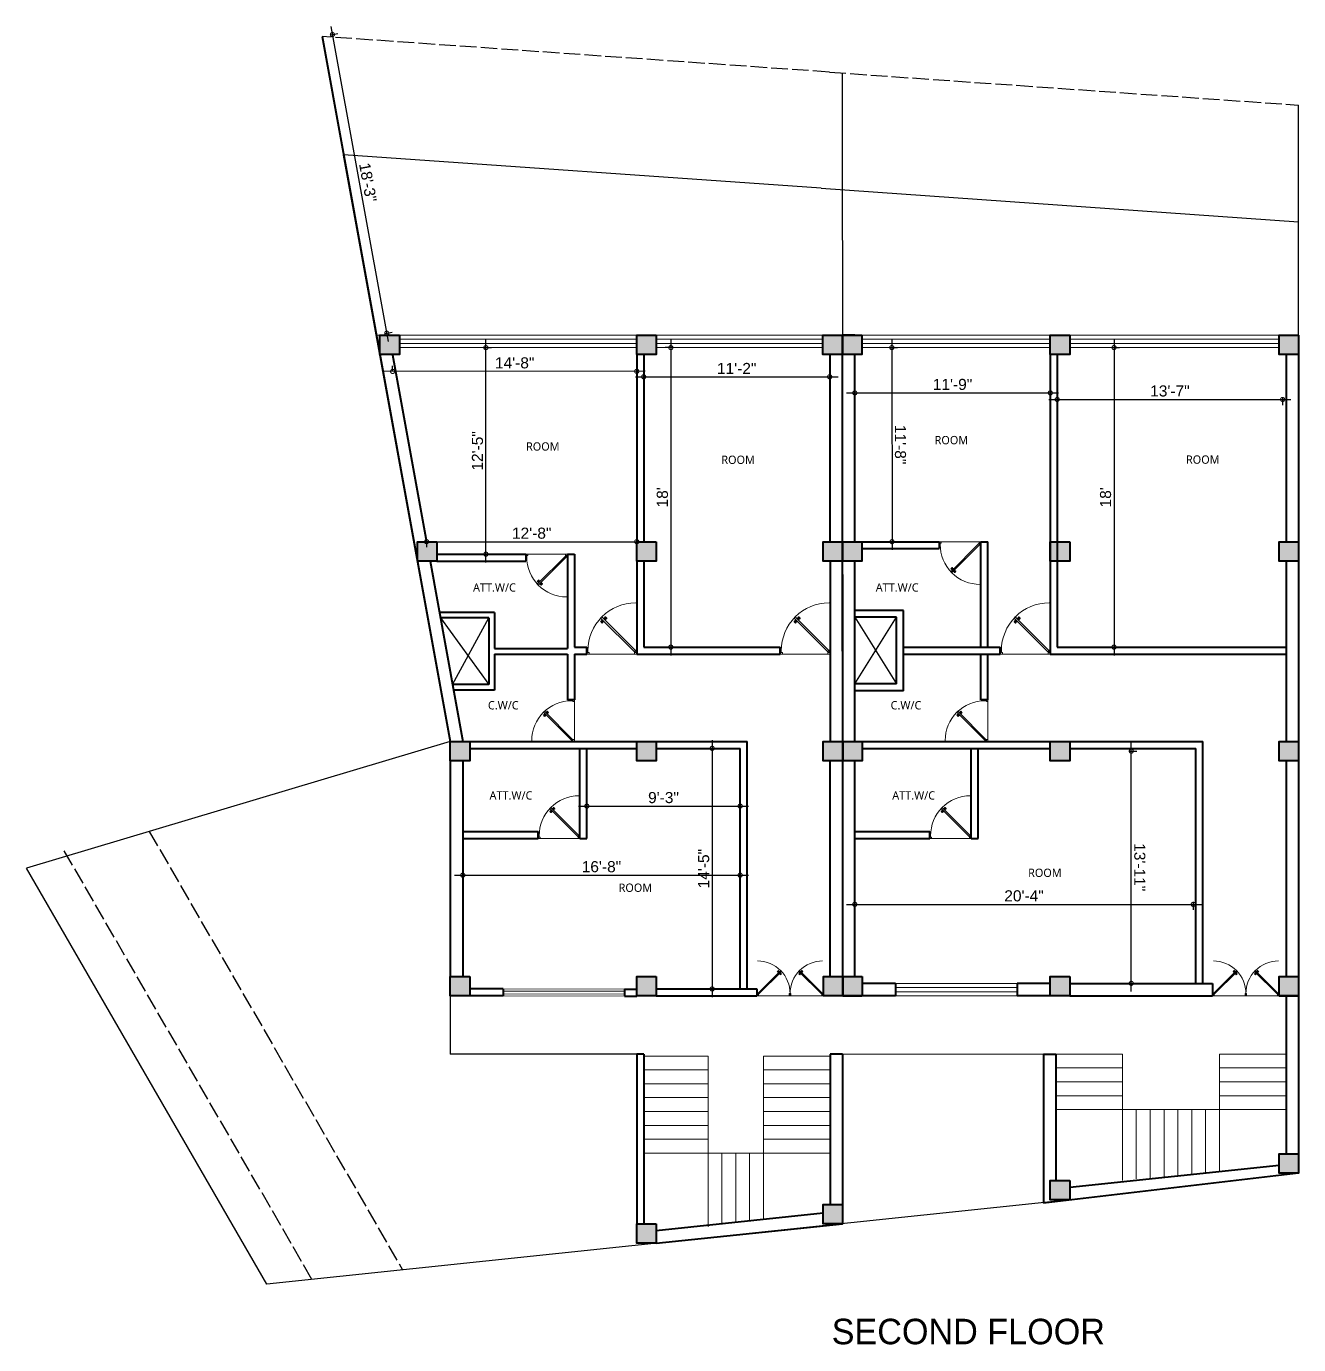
# Model space of a CAD drawing. Header units: inches. Extents: x -71 to 2682309, y -3332 to 801571.
# Drawn here: x 2649921 to 2650838, y 795654 to 796604 of the extents above; entities that cross this region are included whole.
import ezdxf

# ---------------------------------------------------------------- set-up
doc = ezdxf.new("R2010")
doc.units = ezdxf.units.IN
doc.header["$MEASUREMENT"] = 0
doc.header["$PDMODE"] = 99
doc.linetypes.add('ACAD_ISO02W100', pattern=[15, 12, -3])
doc.linetypes.add('SOLID', pattern=[0])
for name, color, linetype, lineweight in [('CONC. OUTLINE RA', 150, 'Continuous', 40), ('ele 4', 114, 'Continuous', 9), ('elev 2', 20, 'Continuous', 25), ('HATCH RA', 8, 'Continuous', 9), ('PUERTAS', 7, 'Continuous', 13), ('stair EA', 132, 'Continuous', 5), ('STAIR PLAN AND ELEV RA', 124, 'Continuous', 20), ('TEXT RA', 254, 'Continuous', 20), ('wall EA', 24, 'Continuous', 40), ('WALL RA', 42, 'Continuous', 50), ('Win EA', 114, 'Continuous', 5)]:
    doc.layers.add(name, color=color, linetype=linetype, lineweight=lineweight)
for name, color, linetype in [('HACTH', 7, 'Continuous'), ('lettring', 7, 'Continuous'), ('S-DIM', 7, 'Continuous'), ('text EA', 7, 'Continuous')]:
    doc.layers.add(name, color=color, linetype=linetype)
doc.styles.add('EAPL', font='arial.ttf', dxfattribs={"height": 8})
doc.styles.add('RA 50 new', font='GOTHIC.TTF', dxfattribs={"height": 100})
doc.styles.get("Standard").update_dxf_attribs({"font": 'arial.ttf'})
doc.dimstyles.new('EA Copy of 1-8', dxfattribs={"dimtxt": 8, "dimasz": 6, "dimexe": 4, "dimexo": 6, "dimgap": 2, "dimtad": 1, "dimdec": 0, "dimzin": 0, "dimdsep": 46, "dimlunit": 3, "dimtxsty": 'EAPL', "dimblk": 'DOTSMALL', "dimcen": -0.09, "dimdle": 6, "dimclrd": 256, "dimclre": 256, "dimclrt": 256, "dimadec": 0, "dimazin": 0, "dimtfac": 8, "dimtdec": 0, "dimtix": 1, "dimtmove": 0, "dimatfit": 3, "dimldrblk": 'OPEN30', "dimfxl": 1, "dimfxlon": 1, "dimtolj": 1, "dimtzin": 0, "dimlwd": -1, "dimlwe": -1, "dimarcsym": 0})

# ---------------------------------------------------------------- blocks, each defined once
blk = doc.blocks.new('COLUMN')
at = {"layer": 'HACTH', "lineweight": 30, "transparency": 33554541}
h = blk.add_hatch(color=256, dxfattribs=at)
h.dxf.hatch_style = 1
h.paths.add_polyline_path([(2659104.19, 784576.38), (2659090.19, 784576.38), (2659090.19, 784562.38), (2659104.19, 784562.38)])
at = {"layer": 'CONC. OUTLINE RA'}
blk.add_lwpolyline([(2659090.19, 784576.38), (2659104.19, 784576.38), (2659104.19, 784562.38), (2659090.19, 784562.38)], close=True, dxfattribs=at)
blk = doc.blocks.new('_DotSmall')
at = {"color": 0, "linetype": 'ByBlock', "const_width": 0.5}
blk.add_lwpolyline([(-0.0625, 0, 1), (0.0625, 0, 1)], format="xyb", close=True, dxfattribs=at)
blk = doc.blocks.new('*D704')
at = {"layer": 'Defpoints', "color": 0, "transparency": 16777216}
for p in [(2650133.81, 796596.88), (2650172.98, 796381.52), (2650180.5, 796382.89)]:
    blk.add_point(p, dxfattribs=at)
at = {"layer": 'S-DIM', "transparency": 16777216}
for p, q in [((2650140.25, 796604.15), (2650181.58, 796376.99)), ((2650140.34, 796598.06), (2650145.26, 796598.96)), ((2650179.52, 796382.71), (2650184.44, 796383.61))]:
    blk.add_line(p, q, dxfattribs=at)
at = {"layer": 'S-DIM', "transparency": 16777216, "xscale": 6, "yscale": 6, "zscale": 6}
for p, rotation in [((2650141.32, 796598.24), 100.3105406463716), ((2650180.5, 796382.89), 280.3105406463716)]:
    blk.add_blockref('_DotSmall', p, dxfattribs=dict(at, rotation=rotation))
at = {"layer": 'S-DIM', "transparency": 16777216, "insert": (2650166.9, 796491.66), "char_height": 8, "attachment_point": 5, "rotation": 280.31054, "style": 'EAPL'}
blk.add_mtext('\\A1;18\'-3"', dxfattribs=at)
blk = doc.blocks.new('_Open30')
at = {"color": 0, "linetype": 'ByBlock', "lineweight": -2}
for p, q in [((-1, 0.27), (0, 0)), ((0, 0), (-1, -0.27)), ((0, 0), (-1, 0))]:
    blk.add_line(p, q, dxfattribs=at)
blk = doc.blocks.new('3ft')
at = {"layer": 'PUERTAS', "color": 6}
for p, q in [((1.01, 2.52), (25.23, 26.74)), ((26.05, 25.92), (1.77, 1.64)), ((26.05, 25.92), (25.23, 26.74)), ((0, 2.4), (0, 0)), ((0.72, 2.4), (0, 2.4)), ((1.6, 0), (0, 0)), ((0.72, 1.52), (0.72, 2.44)), ((0.8, 1.52), (0.72, 1.52)), ((0.8, 1.52), (0.8, 2.41)), ((0.8, 1.2), (0.8, 1.52)), ((1.6, 1.2), (0.8, 1.2)), ((1.57, 1.84), (0.94, 2.47)), ((1.63, 1.89), (0.97, 2.55)), ((1.63, 1.89), (1.57, 1.84)), ((1.77, 1.64), (1.57, 1.84)), ((1.6, 0), (1.6, 1.2)), ((34.4, 0), (34.4, 1.2)), ((34.4, 1.2), (35.2, 1.2)), ((34.4, 0), (36, 0)), ((35.2, 1.2), (35.2, 2.4)), ((35.2, 2.4), (36, 2.4)), ((36, 0), (36, 2.4))]:
    blk.add_line(p, q, dxfattribs=at)
at = {"layer": 'PUERTAS', "color": 8}
for p, q in [((22.57, 24.94), (21.65, 25.68)), ((22.63, 24.99), (21.69, 25.75)), ((22.74, 25.1), (21.84, 25.9)), ((22.13, 26.28), (21.98, 26.13)), ((22.88, 25.24), (22.01, 26.06)), ((22.13, 26.28), (22.27, 26.42)), ((22.29, 26.41), (22.27, 26.42)), ((23.16, 25.52), (22.34, 26.39)), ((23.3, 25.66), (22.5, 26.56)), ((23.41, 25.77), (22.65, 26.71)), ((22.69, 24.32), (23.02, 24.83)), ((23.46, 25.83), (22.72, 26.75)), ((22.95, 24.96), (22.84, 25.07)), ((22.98, 24.99), (22.86, 25.1)), ((23.03, 25.04), (22.91, 25.15)), ((22.91, 24.53), (23.1, 24.91)), ((23.11, 25.12), (22.99, 25.23)), ((23.13, 24.76), (23.18, 24.99)), ((23.28, 25.3), (23.17, 25.41)), ((23.36, 25.37), (23.25, 25.49)), ((23.31, 24.94), (23.28, 25.08)), ((23.41, 25.43), (23.3, 25.54)), ((23.46, 25.09), (23.32, 25.13)), ((23.44, 25.45), (23.33, 25.56)), ((23.64, 25.27), (23.41, 25.22)), ((23.87, 25.49), (23.49, 25.3)), ((24.08, 25.71), (23.57, 25.38)), ((23.63, 23.38), (24.14, 23.72)), ((23.84, 23.6), (24.22, 23.79)), ((24.07, 23.82), (24.3, 23.88)), ((24.25, 24), (24.39, 23.97)), ((24.25, 23.26), (24.99, 22.34)), ((24.27, 23.64), (24.38, 23.53)), ((24.3, 23.67), (24.41, 23.56)), ((24.3, 23.32), (25.06, 22.38)), ((24.35, 23.72), (24.46, 23.61)), ((24.4, 24.15), (24.43, 24.01)), ((24.41, 23.43), (25.2, 22.53)), ((24.43, 23.8), (24.54, 23.69)), ((24.58, 24.33), (24.52, 24.1)), ((24.55, 23.57), (25.37, 22.7)), ((24.6, 23.97), (24.72, 23.86)), ((24.8, 24.56), (24.61, 24.18)), ((25.02, 24.77), (24.68, 24.26)), ((24.68, 24.05), (24.79, 23.94)), ((24.73, 24.1), (24.85, 23.99)), ((24.76, 24.13), (24.87, 24.02)), ((24.83, 23.85), (25.7, 23.03)), ((24.97, 23.99), (25.87, 23.2)), ((25.08, 24.1), (26.02, 23.34)), ((25.14, 24.15), (26.06, 23.41)), ((25.58, 22.82), (25.43, 22.67)), ((25.58, 22.82), (25.73, 22.97)), ((25.72, 22.98), (25.73, 22.97)), ((0, 0), (36, 0))]:
    blk.add_line(p, q, dxfattribs=at)
at = {"layer": 'PUERTAS', "color": 1}
for p, q in [((21.67, 25.73), (22.17, 26.23)), ((22.49, 24.95), (21.67, 25.61)), ((21.7, 25.82), (22.14, 26.26)), ((21.73, 25.79), (21.7, 25.82)), ((22.58, 26.7), (22.14, 26.26)), ((22.67, 26.73), (22.17, 26.23)), ((22.61, 26.67), (22.58, 26.7)), ((22.6, 24.96), (23.02, 25.38)), ((22.61, 24.25), (22.92, 24.72)), ((22.62, 24.13), (22.61, 24.14)), ((22.7, 25.07), (22.71, 25.06)), ((23.45, 25.91), (22.79, 26.73)), ((22.82, 25.06), (23.08, 25.32)), ((22.94, 24.95), (22.83, 25.07)), ((22.92, 24.72), (22.92, 24.72)), ((22.93, 24.94), (23.19, 25.21)), ((22.93, 24.84), (22.93, 24.83)), ((23.44, 25.81), (23.02, 25.38)), ((23.34, 25.58), (23.08, 25.32)), ((23.46, 25.47), (23.19, 25.21)), ((23.33, 25.7), (23.34, 25.69)), ((23.45, 25.46), (23.33, 25.57)), ((23.44, 23.31), (23.45, 23.3)), ((23.56, 23.3), (24.03, 23.61)), ((23.57, 25.47), (23.57, 25.47)), ((24.15, 25.79), (23.68, 25.48)), ((23.68, 25.48), (23.68, 25.48)), ((24.03, 23.61), (24.03, 23.62)), ((24.14, 23.62), (24.14, 23.62)), ((24.25, 23.62), (24.51, 23.89)), ((24.27, 25.78), (24.26, 25.79)), ((24.26, 23.29), (24.69, 23.71)), ((24.26, 23.63), (24.37, 23.52)), ((24.26, 23.18), (24.92, 22.37)), ((24.37, 23.52), (24.63, 23.77)), ((24.37, 23.4), (24.37, 23.4)), ((24.78, 24.15), (24.51, 23.89)), ((24.89, 24.03), (24.63, 23.77)), ((25.11, 24.14), (24.69, 23.71)), ((24.77, 24.14), (24.88, 24.03)), ((24.79, 24.38), (24.78, 24.37)), ((24.78, 24.26), (24.78, 24.26)), ((25.1, 24.84), (24.79, 24.38)), ((25, 24.03), (25, 24.03)), ((25.04, 22.36), (25.54, 22.86)), ((25.09, 24.96), (25.1, 24.95)), ((25.1, 22.42), (25.13, 22.39)), ((25.13, 22.39), (25.57, 22.83)), ((25.22, 24.14), (26.03, 23.48)), ((26.04, 23.37), (25.54, 22.86)), ((26.01, 23.27), (25.57, 22.83)), ((25.98, 23.3), (26.01, 23.27))]:
    blk.add_line(p, q, dxfattribs=at)
at = {"layer": 'PUERTAS', "color": 2}
for p, q in [((21.99, 26.11), (21.98, 26.13)), ((25.42, 22.68), (25.43, 22.67))]:
    blk.add_line(p, q, dxfattribs=at)
at = {"layer": 'PUERTAS', "color": 6}
for radius in [0.155, 0.0752]:
    blk.add_circle((0.82, 2.56), radius, dxfattribs=at)
blk.add_arc((0.82, 2.56), 34.38, 359.72845, 90.03333, dxfattribs=at)
at = {"layer": 'PUERTAS', "color": 1}
for centre, start, end in [((22.54, 25.01), 231.07637, 315), ((22.67, 24.2), 135, 225), ((22.73, 26.68), 38.92363, 135), ((22.77, 25.12), 225, 315), ((22.99, 24.89), 135, 219.74275), ((22.87, 24.78), 315, 39.74275), ((23.28, 25.63), 315, 45), ((23.39, 25.86), 315, 38.92363), ((23.51, 23.36), 225, 315), ((23.51, 25.41), 50.25725, 135), ((23.62, 25.53), 230.25725, 315), ((24.09, 23.56), 50.25725, 135), ((24.2, 23.68), 230.25725, 315), ((24.2, 25.73), 45, 135), ((24.32, 23.23), 135, 218.92363), ((24.42, 23.46), 135, 225), ((24.84, 24.31), 135, 219.74275), ((24.72, 24.21), 315, 39.74275), ((24.94, 23.98), 45, 135), ((24.98, 22.42), 218.92363, 315), ((25.04, 24.89), 315, 45), ((25.17, 24.08), 51.07637, 135), ((25.98, 23.42), 315, 51.07637)]:
    blk.add_arc(centre, 0.08, start, end, dxfattribs=at)
blk = doc.blocks.new('*U327')
at = {"color": 3, "xscale": -1}
blk.add_blockref('3ft', (42, 0), dxfattribs=at)
blk = doc.blocks.new('*D705')
at = {"layer": 'Defpoints', "color": 0, "transparency": 16777216}
for p in [(2650184.7, 796355.3), (2650184.7, 796355.3), (2650360.73, 796355.42)]:
    blk.add_point(p, dxfattribs=at)
at = {"layer": 'lettring', "transparency": 16777216}
for p, q in [((2650366.73, 796355.42), (2650178.7, 796355.29)), ((2650184.7, 796355.3), (2650184.7, 796359.3)), ((2650360.73, 796355.42), (2650360.73, 796359.42))]:
    blk.add_line(p, q, dxfattribs=at)
at = {"layer": 'lettring', "transparency": 16777216, "xscale": 6, "yscale": 6, "zscale": 6}
for p, rotation in [((2650184.7, 796355.3), 180.0385955392605), ((2650360.73, 796355.42), 0.03859553926055526)]:
    blk.add_blockref('_DotSmall', p, dxfattribs=dict(at, rotation=rotation))
at = {"layer": 'lettring', "transparency": 16777216, "insert": (2650272.71, 796361.44), "char_height": 8, "attachment_point": 5, "rotation": 0.0386, "style": 'EAPL'}
blk.add_mtext('\\A1;14\'-8"', dxfattribs=at)
blk = doc.blocks.new('*D706')
at = {"layer": 'Defpoints', "color": 0, "transparency": 16777216}
for p in [(2650209.23, 796232.54), (2650360.73, 796232.52), (2650360.73, 796232.52)]:
    blk.add_point(p, dxfattribs=at)
at = {"layer": 'lettring', "transparency": 16777216}
for p, q in [((2650203.23, 796232.55), (2650366.73, 796232.52)), ((2650209.23, 796232.54), (2650209.23, 796228.54)), ((2650360.73, 796232.52), (2650360.74, 796236.52))]:
    blk.add_line(p, q, dxfattribs=at)
at = {"layer": 'lettring', "transparency": 16777216, "xscale": 6, "yscale": 6, "zscale": 6}
for p, rotation in [((2650209.23, 796232.54), 179.9917993082012), ((2650360.73, 796232.52), 359.9917993082012)]:
    blk.add_blockref('_DotSmall', p, dxfattribs=dict(at, rotation=rotation))
at = {"layer": 'lettring', "transparency": 16777216, "insert": (2650284.99, 796238.62), "char_height": 8, "attachment_point": 5, "rotation": 359.9918, "style": 'EAPL'}
blk.add_mtext('\\A1;12\'-8"', dxfattribs=at)
blk = doc.blocks.new('*D707')
at = {"layer": 'Defpoints', "color": 0, "transparency": 16777216}
for p in [(2650216.63, 796372.49), (2650251.96, 796372.49), (2650216.63, 796223.54)]:
    blk.add_point(p, dxfattribs=at)
at = {"layer": 'lettring', "transparency": 16777216}
for p, q in [((2650250.96, 796372.49), (2650255.96, 796372.49)), ((2650251.96, 796217.54), (2650251.96, 796378.49)), ((2650250.96, 796223.54), (2650255.96, 796223.54))]:
    blk.add_line(p, q, dxfattribs=at)
at = {"layer": 'lettring', "transparency": 16777216, "xscale": 6, "yscale": 6, "zscale": 6}
for p, rotation in [((2650251.96, 796372.49), 90), ((2650251.96, 796223.54), 270)]:
    blk.add_blockref('_DotSmall', p, dxfattribs=dict(at, rotation=rotation))
at = {"layer": 'lettring', "transparency": 16777216, "insert": (2650245.88, 796298.02), "char_height": 8, "attachment_point": 5, "rotation": 90, "style": 'EAPL'}
blk.add_mtext('\\A1;12\'-5"', dxfattribs=at)
blk = doc.blocks.new('*D708')
at = {"layer": 'Defpoints', "color": 0, "transparency": 16777216}
for p in [(2650365.73, 796367.52), (2650499.8, 796367.52), (2650499.8, 796351.45)]:
    blk.add_point(p, dxfattribs=at)
at = {"layer": 'lettring', "transparency": 16777216}
for p, q in [((2650365.73, 796352.45), (2650365.73, 796347.45)), ((2650499.8, 796352.45), (2650499.8, 796347.45)), ((2650359.73, 796351.45), (2650505.8, 796351.45))]:
    blk.add_line(p, q, dxfattribs=at)
at = {"layer": 'lettring', "transparency": 16777216, "xscale": 6, "yscale": 6, "zscale": 6, "rotation": 180}
blk.add_blockref('_DotSmall', (2650365.73, 796351.45), dxfattribs=at)
at = {"layer": 'lettring', "transparency": 16777216, "xscale": 6, "yscale": 6, "zscale": 6}
blk.add_blockref('_DotSmall', (2650499.8, 796351.45), dxfattribs=at)
at = {"layer": 'lettring', "transparency": 16777216, "insert": (2650432.76, 796357.47), "char_height": 8, "attachment_point": 5, "style": 'EAPL'}
blk.add_mtext('\\A1;11\'-2"', dxfattribs=at)
blk = doc.blocks.new('*D709')
at = {"layer": 'Defpoints', "color": 0, "transparency": 16777216}
for p in [(2650494.93, 796372.49), (2650385.3, 796156.51), (2650494.93, 796156.51)]:
    blk.add_point(p, dxfattribs=at)
at = {"layer": 'lettring', "transparency": 16777216}
for p, q in [((2650386.3, 796372.49), (2650381.3, 796372.49)), ((2650385.3, 796378.49), (2650385.3, 796150.51)), ((2650386.3, 796156.51), (2650381.3, 796156.51))]:
    blk.add_line(p, q, dxfattribs=at)
at = {"layer": 'lettring', "transparency": 16777216, "xscale": 6, "yscale": 6, "zscale": 6}
for p, rotation in [((2650385.3, 796372.49), 90), ((2650385.3, 796156.51), 270)]:
    blk.add_blockref('_DotSmall', p, dxfattribs=dict(at, rotation=rotation))
at = {"layer": 'lettring', "transparency": 16777216, "insert": (2650379.21, 796264.5), "char_height": 8, "attachment_point": 5, "rotation": 90, "style": 'EAPL'}
blk.add_mtext("\\A1;18'", dxfattribs=at)
blk = doc.blocks.new('*D722')
at = {"layer": 'Defpoints', "color": 0, "transparency": 16777216}
for p in [(2650435.24, 796041.87), (2650324.74, 796018.52), (2650435.24, 796018.52)]:
    blk.add_point(p, dxfattribs=at)
at = {"layer": 'lettring', "transparency": 16777216}
for p, q in [((2650318.74, 796041.87), (2650441.24, 796041.87)), ((2650324.74, 796040.87), (2650324.74, 796045.87)), ((2650435.24, 796040.87), (2650435.24, 796045.87))]:
    blk.add_line(p, q, dxfattribs=at)
at = {"layer": 'lettring', "transparency": 16777216, "xscale": 6, "yscale": 6, "zscale": 6, "rotation": 180}
blk.add_blockref('_DotSmall', (2650324.74, 796041.87), dxfattribs=at)
at = {"layer": 'lettring', "transparency": 16777216, "xscale": 6, "yscale": 6, "zscale": 6}
blk.add_blockref('_DotSmall', (2650435.24, 796041.87), dxfattribs=at)
at = {"layer": 'lettring', "transparency": 16777216, "insert": (2650379.99, 796047.96), "char_height": 8, "attachment_point": 5, "style": 'EAPL'}
blk.add_mtext('\\A1;9\'-3"', dxfattribs=at)
blk = doc.blocks.new('*D723')
at = {"layer": 'Defpoints', "color": 0, "transparency": 16777216}
for p in [(2650235.29, 796018.52), (2650435.24, 796018.52), (2650435.24, 795992.05)]:
    blk.add_point(p, dxfattribs=at)
at = {"layer": 'lettring', "transparency": 16777216}
for p, q in [((2650229.29, 795992.05), (2650441.24, 795992.05)), ((2650235.29, 795993.05), (2650235.29, 795988.05)), ((2650435.24, 795993.05), (2650435.24, 795988.05))]:
    blk.add_line(p, q, dxfattribs=at)
at = {"layer": 'lettring', "transparency": 16777216, "xscale": 6, "yscale": 6, "zscale": 6, "rotation": 180}
blk.add_blockref('_DotSmall', (2650235.29, 795992.05), dxfattribs=at)
at = {"layer": 'lettring', "transparency": 16777216, "xscale": 6, "yscale": 6, "zscale": 6}
blk.add_blockref('_DotSmall', (2650435.24, 795992.05), dxfattribs=at)
at = {"layer": 'lettring', "transparency": 16777216, "insert": (2650335.26, 795998.13), "char_height": 8, "attachment_point": 5, "style": 'EAPL'}
blk.add_mtext('\\A1;16\'-8"', dxfattribs=at)
blk = doc.blocks.new('*D724')
at = {"layer": 'Defpoints', "color": 0, "transparency": 16777216}
for p in [(2650374.74, 796083.52), (2650374.74, 795910.02), (2650415.07, 795910.02)]:
    blk.add_point(p, dxfattribs=at)
at = {"layer": 'lettring', "transparency": 16777216}
for p, q in [((2650415.07, 796089.52), (2650415.07, 795904.02)), ((2650414.07, 796083.52), (2650419.07, 796083.52)), ((2650414.07, 795910.02), (2650419.07, 795910.02))]:
    blk.add_line(p, q, dxfattribs=at)
at = {"layer": 'lettring', "transparency": 16777216, "xscale": 6, "yscale": 6, "zscale": 6}
for p, rotation in [((2650415.07, 796083.52), 90), ((2650415.07, 795910.02), 270)]:
    blk.add_blockref('_DotSmall', p, dxfattribs=dict(at, rotation=rotation))
at = {"layer": 'lettring', "transparency": 16777216, "insert": (2650408.99, 795996.77), "char_height": 8, "attachment_point": 5, "rotation": 90, "style": 'EAPL'}
blk.add_mtext('\\A1;14\'-5"', dxfattribs=at)
blk = doc.blocks.new('*D725')
at = {"layer": 'Defpoints', "color": 0, "transparency": 16777216}
for p in [(2650517.9, 796018.52), (2650761.9, 796018.52), (2650761.9, 795971.02)]:
    blk.add_point(p, dxfattribs=at)
at = {"layer": 'lettring', "transparency": 16777216}
for p, q in [((2650517.9, 795972.02), (2650517.9, 795967.02)), ((2650761.9, 795972.02), (2650761.9, 795967.02)), ((2650511.9, 795971.02), (2650767.9, 795971.02))]:
    blk.add_line(p, q, dxfattribs=at)
at = {"layer": 'lettring', "transparency": 16777216, "xscale": 6, "yscale": 6, "zscale": 6, "rotation": 180}
blk.add_blockref('_DotSmall', (2650517.9, 795971.02), dxfattribs=at)
at = {"layer": 'lettring', "transparency": 16777216, "xscale": 6, "yscale": 6, "zscale": 6}
blk.add_blockref('_DotSmall', (2650761.9, 795971.02), dxfattribs=at)
at = {"layer": 'lettring', "transparency": 16777216, "insert": (2650639.9, 795977.11), "char_height": 8, "attachment_point": 5, "style": 'EAPL'}
blk.add_mtext('\\A1;20\'-4"', dxfattribs=at)
blk = doc.blocks.new('*D726')
at = {"layer": 'Defpoints', "color": 0, "transparency": 16777216}
for p in [(2650672.84, 796081.51), (2650717.22, 796081.51), (2650672.84, 795914.06)]:
    blk.add_point(p, dxfattribs=at)
at = {"layer": 'lettring', "transparency": 16777216}
for p, q in [((2650717.23, 795908.06), (2650717.22, 796087.51)), ((2650716.22, 796081.51), (2650721.22, 796081.51)), ((2650716.23, 795914.06), (2650721.23, 795914.06))]:
    blk.add_line(p, q, dxfattribs=at)
at = {"layer": 'lettring', "transparency": 16777216, "xscale": 6, "yscale": 6, "zscale": 6}
for p, rotation in [((2650717.22, 796081.51), 90.00108800735946), ((2650717.23, 795914.06), 270.0010880073594)]:
    blk.add_blockref('_DotSmall', p, dxfattribs=dict(at, rotation=rotation))
at = {"layer": 'lettring', "transparency": 16777216, "insert": (2650723.31, 795997.79), "char_height": 8, "attachment_point": 5, "rotation": 270.00109, "style": 'EAPL'}
blk.add_mtext('\\A1;13\'-11"', dxfattribs=at)
blk = doc.blocks.new('*D727')
at = {"layer": 'Defpoints', "color": 0, "transparency": 16777216}
for p in [(2650663.82, 796367.52), (2650826.32, 796367.52), (2650826.32, 796335.1)]:
    blk.add_point(p, dxfattribs=at)
at = {"layer": 'lettring', "transparency": 16777216}
for p, q in [((2650657.82, 796335.1), (2650832.32, 796335.1)), ((2650663.82, 796336.1), (2650663.82, 796331.1)), ((2650826.32, 796336.1), (2650826.32, 796331.1))]:
    blk.add_line(p, q, dxfattribs=at)
at = {"layer": 'lettring', "transparency": 16777216, "xscale": 6, "yscale": 6, "zscale": 6, "rotation": 180}
blk.add_blockref('_DotSmall', (2650663.82, 796335.1), dxfattribs=at)
at = {"layer": 'lettring', "transparency": 16777216, "xscale": 6, "yscale": 6, "zscale": 6}
blk.add_blockref('_DotSmall', (2650826.32, 796335.1), dxfattribs=at)
at = {"layer": 'lettring', "transparency": 16777216, "insert": (2650745.07, 796341.19), "char_height": 8, "attachment_point": 5, "style": 'EAPL'}
blk.add_mtext('\\A1;13\'-7"', dxfattribs=at)
blk = doc.blocks.new('*D728')
at = {"layer": 'Defpoints', "color": 0, "transparency": 16777216}
for p in [(2650672.82, 796372.5), (2650672.82, 796156.51), (2650704.8, 796156.51)]:
    blk.add_point(p, dxfattribs=at)
at = {"layer": 'lettring', "transparency": 16777216}
for p, q in [((2650703.8, 796372.5), (2650708.8, 796372.5)), ((2650704.8, 796378.5), (2650704.8, 796150.51)), ((2650703.8, 796156.51), (2650708.8, 796156.51))]:
    blk.add_line(p, q, dxfattribs=at)
at = {"layer": 'lettring', "transparency": 16777216, "xscale": 6, "yscale": 6, "zscale": 6}
for p, rotation in [((2650704.8, 796372.5), 90), ((2650704.8, 796156.51), 270)]:
    blk.add_blockref('_DotSmall', p, dxfattribs=dict(at, rotation=rotation))
at = {"layer": 'lettring', "transparency": 16777216, "insert": (2650698.71, 796264.5), "char_height": 8, "attachment_point": 5, "rotation": 90, "style": 'EAPL'}
blk.add_mtext("\\A1;18'", dxfattribs=at)
blk = doc.blocks.new('*D729')
at = {"layer": 'Defpoints', "color": 0, "transparency": 16777216}
for p in [(2650517.9, 796367.52), (2650658.82, 796367.52), (2650658.82, 796339.84)]:
    blk.add_point(p, dxfattribs=at)
at = {"layer": 'lettring', "transparency": 16777216}
for p, q in [((2650511.9, 796339.84), (2650664.82, 796339.84)), ((2650517.9, 796340.84), (2650517.9, 796335.84)), ((2650658.82, 796340.84), (2650658.82, 796335.84))]:
    blk.add_line(p, q, dxfattribs=at)
at = {"layer": 'lettring', "transparency": 16777216, "xscale": 6, "yscale": 6, "zscale": 6, "rotation": 180}
blk.add_blockref('_DotSmall', (2650517.9, 796339.84), dxfattribs=at)
at = {"layer": 'lettring', "transparency": 16777216, "xscale": 6, "yscale": 6, "zscale": 6}
blk.add_blockref('_DotSmall', (2650658.82, 796339.84), dxfattribs=at)
at = {"layer": 'lettring', "transparency": 16777216, "insert": (2650588.36, 796345.92), "char_height": 8, "attachment_point": 5, "style": 'EAPL'}
blk.add_mtext('\\A1;11\'-9"', dxfattribs=at)
blk = doc.blocks.new('*D730')
at = {"layer": 'Defpoints', "color": 0, "transparency": 16777216}
for p in [(2650522.93, 796372.5), (2650523.08, 796232.52), (2650544.75, 796232.55)]:
    blk.add_point(p, dxfattribs=at)
at = {"layer": 'lettring', "transparency": 16777216}
for p, q in [((2650543.61, 796372.52), (2650548.61, 796372.52)), ((2650544.6, 796378.52), (2650544.76, 796226.55)), ((2650543.75, 796232.55), (2650548.75, 796232.55))]:
    blk.add_line(p, q, dxfattribs=at)
at = {"layer": 'lettring', "transparency": 16777216, "xscale": 6, "yscale": 6, "zscale": 6}
for p, rotation in [((2650544.61, 796372.52), 90.06130399417339), ((2650544.75, 796232.55), 270.0613039941734)]:
    blk.add_blockref('_DotSmall', p, dxfattribs=dict(at, rotation=rotation))
at = {"layer": 'lettring', "transparency": 16777216, "insert": (2650550.76, 796302.54), "char_height": 8, "attachment_point": 5, "rotation": 270.0613, "style": 'EAPL'}
blk.add_mtext('\\A1;11\'-8"', dxfattribs=at)

msp = doc.modelspace()

# ---------------------------------------------------------------- linework, layer by layer
at = {"linetype": 'ACAD_ISO02W100'}
for p, q in [((2650499.57, 796571.15), (2650133.81, 796596.88)), ((2650499.57, 796571.15), (2650837.83, 796547.35)), ((2650009.29, 796023.59), (2650191.91, 795707.43)), ((2650126.57, 795700.58), (2649946.66, 796012.08)), ((2650837.84, 795905.02), (2650823.84, 795905.02))]:
    msp.add_line(p, q, dxfattribs=at)
at = {"color": 244, "lineweight": 30, "true_color": 0x991b1e}
for p, q in [((2650508.75, 796570.5), (2650509.19, 796088.51)), ((2650837.83, 796381.52), (2650837.83, 796547.35)), ((2650493.68, 796487.35), (2650149.32, 796511.58)), ((2650493.68, 796487.35), (2650837.83, 796463.14)), ((2650182.13, 796381.52), (2650182.15, 796381.4)), ((2650226.29, 796088.52), (2649920.68, 795997.07)), ((2650093.91, 795697.15), (2649920.68, 795997.07))]:
    msp.add_line(p, q, dxfattribs=at)
at = {"layer": 'ele 4', "linetype": 'SOLID'}
for p, q in [((2650360.73, 796381.52), (2650172.98, 796381.52)), ((2650494.93, 796381.52), (2650374.73, 796381.52)), ((2650658.82, 796381.52), (2650522.93, 796381.52)), ((2650823.83, 796381.52), (2650672.82, 796381.52)), ((2650360.73, 796378.52), (2650189.55, 796378.52)), ((2650189.55, 796375.49), (2650360.73, 796375.49)), ((2650189.55, 796372.49), (2650360.73, 796372.49)), ((2650494.93, 796378.52), (2650374.73, 796378.52)), ((2650374.73, 796375.49), (2650494.93, 796375.49)), ((2650374.73, 796372.49), (2650494.93, 796372.49)), ((2650658.82, 796378.53), (2650522.93, 796378.53)), ((2650522.93, 796375.5), (2650658.82, 796375.5)), ((2650522.93, 796372.5), (2650658.82, 796372.5)), ((2650823.83, 796378.53), (2650672.82, 796378.53)), ((2650672.82, 796375.5), (2650823.83, 796375.5)), ((2650672.82, 796372.5), (2650823.83, 796372.5)), ((2650547.24, 795914.02), (2650634.84, 795914.02)), ((2650547.24, 795911.02), (2650634.84, 795911.02)), ((2650547.24, 795908.02), (2650634.84, 795908.02)), ((2650547.24, 795905.02), (2650634.84, 795905.02))]:
    msp.add_line(p, q, dxfattribs=at)
at = {"layer": 'ele 4'}
for p, q in [((2650264.28, 795905.02), (2650351.88, 795904.83)), ((2650264.29, 795910.02), (2650351.89, 795909.83)), ((2650264.29, 795908.52), (2650351.89, 795908.33)), ((2650264.29, 795906.52), (2650351.89, 795906.33))]:
    msp.add_line(p, q, dxfattribs=at)
at = {"layer": 'elev 2'}
for p, q in [((2650219.24, 796177.53), (2650254.1, 796129.53)), ((2650227.97, 796129.53), (2650254.1, 796177.53)), ((2650517.9, 796130.01), (2650547.9, 796178.01)), ((2650517.9, 796178.01), (2650547.9, 796130.01)), ((2650226.29, 795905.02), (2650226.29, 795863.02)), ((2650360.74, 795905.02), (2650360.74, 795905.02)), ((2650369.74, 795905.02), (2650369.74, 795905.02)), ((2650360.74, 795863.02), (2650226.29, 795863.02)), ((2650672.84, 795757.86), (2650093.91, 795697.15)), ((2650495.11, 795748.27), (2650374.74, 795735.65))]:
    msp.add_line(p, q, dxfattribs=at)
at = {"layer": 'HATCH RA'}
msp.add_line((2650837.87, 795932.02), (2650837.84, 795932.02), dxfattribs=at)
at = {"layer": 'stair EA'}
for p, q in [((2650412.11, 795861.65), (2650365.74, 795861.65)), ((2650412.11, 795861.65), (2650412.11, 795738.52)), ((2650500.11, 795861.65), (2650452.11, 795861.65)), ((2650500.11, 795861.65), (2650452.11, 795861.65)), ((2650452.11, 795861.65), (2650452.11, 795743.76)), ((2650653.84, 795863.02), (2650509.11, 795863.02)), ((2650710.84, 795863.02), (2650662.84, 795863.02)), ((2650710.84, 795863.02), (2650710.84, 795771.94)), ((2650828.84, 795863.02), (2650780.84, 795863.02)), ((2650780.84, 795863.02), (2650780.84, 795778.23)), ((2650412.11, 795851.65), (2650365.74, 795851.65)), ((2650500.11, 795851.65), (2650452.11, 795851.65)), ((2650500.11, 795851.65), (2650452.11, 795851.65)), ((2650710.84, 795853.02), (2650662.84, 795853.02)), ((2650828.84, 795853.02), (2650780.84, 795853.02)), ((2650412.11, 795841.65), (2650365.74, 795841.65)), ((2650500.11, 795841.65), (2650452.11, 795841.65)), ((2650500.11, 795841.65), (2650452.11, 795841.65)), ((2650710.84, 795843.02), (2650662.84, 795843.02)), ((2650828.84, 795843.02), (2650780.84, 795843.02)), ((2650412.11, 795831.65), (2650365.74, 795831.65)), ((2650500.11, 795831.65), (2650452.11, 795831.65)), ((2650500.11, 795831.65), (2650452.11, 795831.65)), ((2650710.84, 795833.02), (2650662.84, 795833.02)), ((2650828.84, 795833.02), (2650780.84, 795833.02)), ((2650412.11, 795821.65), (2650365.74, 795821.65)), ((2650500.11, 795821.65), (2650452.11, 795821.65)), ((2650500.11, 795821.65), (2650452.11, 795821.65)), ((2650828.84, 795823.02), (2650662.84, 795823.02)), ((2650710.84, 795823.02), (2650710.84, 795772.99)), ((2650720.84, 795823.02), (2650720.84, 795772.99)), ((2650730.84, 795823.02), (2650730.84, 795772.99)), ((2650740.84, 795823.02), (2650740.84, 795774.03)), ((2650750.84, 795823.02), (2650750.84, 795775.08)), ((2650760.84, 795823.02), (2650760.84, 795776.13)), ((2650770.84, 795823.02), (2650770.84, 795777.18)), ((2650412.11, 795811.65), (2650365.74, 795811.65)), ((2650500.11, 795811.65), (2650452.11, 795811.65)), ((2650500.11, 795811.65), (2650452.11, 795811.65)), ((2650412.11, 795801.65), (2650365.74, 795801.65)), ((2650500.11, 795801.65), (2650452.11, 795801.65)), ((2650500.11, 795801.65), (2650452.11, 795801.65)), ((2650500.11, 795791.65), (2650365.74, 795791.65)), ((2650422.11, 795791.65), (2650422.11, 795740.61)), ((2650432.11, 795791.65), (2650432.11, 795741.66)), ((2650442.11, 795791.65), (2650442.11, 795742.71)), ((2650720.84, 795763.47), (2650720.84, 795762.88)), ((2650662.84, 795757.86), (2650662.84, 795757.85))]:
    msp.add_line(p, q, dxfattribs=at)
at = {"layer": 'STAIR PLAN AND ELEV RA'}
msp.add_line((2650823.84, 795905.02), (2650828.84, 795905.02), dxfattribs=at)
msp.add_line((2650823.84, 795905.02), (2650828.84, 795905.02), dxfattribs=at)
at = {"layer": 'wall EA'}
for p, q in [((2650133.81, 796596.88), (2650226.29, 796088.52)), ((2650149.32, 796511.58), (2650226.29, 796088.52)), ((2650837.84, 796379.52), (2650837.74, 795791.14)), ((2650184.7, 796367.4), (2650209.23, 796232.54)), ((2650360.73, 796367.52), (2650360.73, 796232.52)), ((2650365.73, 796367.52), (2650365.73, 796232.52)), ((2650499.8, 796367.52), (2650500.01, 796232.52)), ((2650509.08, 796220.52), (2650509.08, 796367.52)), ((2650517.9, 796232.52), (2650517.9, 796367.52)), ((2650658.82, 796367.52), (2650658.82, 796151.51)), ((2650663.82, 796367.52), (2650663.82, 796156.51)), ((2650828.84, 796367.52), (2650828.84, 796232.52)), ((2650523.08, 796232.52), (2650578.82, 796232.52)), ((2650578.82, 796232.52), (2650578.82, 796227.52)), ((2650608.82, 796156.51), (2650608.82, 796232.52)), ((2650608.82, 796232.52), (2650613.82, 796232.52)), ((2650613.82, 796156.51), (2650613.82, 796232.52)), ((2650211.78, 796218.54), (2650235.44, 796088.52)), ((2650216.63, 796223.54), (2650280.74, 796223.54)), ((2650216.63, 796218.54), (2650280.74, 796218.54)), ((2650280.74, 796223.54), (2650280.74, 796218.54)), ((2650310.74, 796223.54), (2650310.74, 796155.53)), ((2650310.74, 796223.54), (2650315.74, 796223.54)), ((2650315.74, 796223.54), (2650315.74, 796156.53)), ((2650360.74, 796218.52), (2650360.74, 796151.51)), ((2650365.74, 796218.52), (2650365.74, 796156.51)), ((2650500.03, 796218.52), (2650500.24, 796088.51)), ((2650509.22, 796088.51), (2650509.08, 796218.52)), ((2650517.9, 796088.51), (2650517.9, 796218.52)), ((2650523.08, 796227.52), (2650578.82, 796227.52)), ((2650828.84, 796218.52), (2650828.84, 796088.51)), ((2650258.1, 796181.53), (2650218.51, 796181.53)), ((2650258.1, 796181.53), (2650258.1, 796155.53)), ((2650552.9, 796183.01), (2650517.9, 796183.01)), ((2650552.9, 796125.01), (2650552.9, 796183.01)), ((2650254.1, 796177.53), (2650219.24, 796177.53)), ((2650254.1, 796177.53), (2650254.1, 796129.53)), ((2650547.9, 796178.01), (2650517.9, 796178.01)), ((2650547.9, 796130.01), (2650547.9, 796178.01)), ((2650258.1, 796155.53), (2650310.74, 796155.53)), ((2650315.74, 796156.53), (2650324.74, 796156.53)), ((2650324.74, 796151.53), (2650324.74, 796156.53)), ((2650365.74, 796156.51), (2650464.14, 796156.51)), ((2650464.14, 796151.51), (2650464.14, 796156.51)), ((2650552.9, 796156.51), (2650622.82, 796156.51)), ((2650622.82, 796151.51), (2650622.82, 796156.51)), ((2650663.82, 796156.51), (2650828.84, 796156.51)), ((2650258.1, 796151.53), (2650310.74, 796151.53)), ((2650258.1, 796151.53), (2650258.1, 796125.53)), ((2650310.74, 796151.53), (2650310.74, 796118.52)), ((2650315.74, 796151.53), (2650324.74, 796151.53)), ((2650315.74, 796151.53), (2650315.74, 796118.52)), ((2650360.74, 796151.51), (2650464.14, 796151.51)), ((2650552.9, 796151.51), (2650622.82, 796151.51)), ((2650608.82, 796118.52), (2650608.82, 796151.51)), ((2650613.82, 796118.52), (2650613.82, 796151.51)), ((2650658.82, 796151.51), (2650828.84, 796151.51)), ((2650254.1, 796129.53), (2650227.97, 796129.53)), ((2650258.1, 796125.53), (2650228.7, 796125.53)), ((2650547.9, 796130.01), (2650517.9, 796130.01)), ((2650552.9, 796125.01), (2650517.9, 796125.01)), ((2650315.74, 796118.52), (2650310.74, 796118.52)), ((2650613.82, 796118.52), (2650608.82, 796118.52)), ((2650240.29, 796088.52), (2650315.74, 796088.52)), ((2650315.74, 796088.52), (2650360.74, 796088.52)), ((2650374.74, 796088.52), (2650440.24, 796088.52)), ((2650440.24, 795910.02), (2650440.24, 796088.52)), ((2650509.19, 796088.52), (2650509.25, 796088.52)), ((2650517.9, 796088.52), (2650658.84, 796088.52)), ((2650547.9, 796088.51), (2650547.9, 796088.52)), ((2650672.84, 796088.52), (2650768.84, 796088.52)), ((2650768.84, 795914.06), (2650768.84, 796088.52)), ((2650240.29, 796083.52), (2650310.74, 796083.52)), ((2650310.74, 796083.52), (2650360.74, 796083.52)), ((2650319.74, 796018.52), (2650319.74, 796083.52)), ((2650324.74, 796018.52), (2650324.74, 796083.52)), ((2650324.74, 796018.52), (2650324.74, 796083.52)), ((2650374.74, 796083.52), (2650435.24, 796083.52)), ((2650435.24, 795910.02), (2650435.24, 796083.52)), ((2650523.25, 796083.52), (2650658.84, 796083.52)), ((2650601.9, 796018.52), (2650601.9, 796083.52)), ((2650606.9, 796018.52), (2650606.9, 796083.52)), ((2650672.84, 796083.52), (2650763.84, 796083.52)), ((2650763.84, 795914.06), (2650763.84, 796083.52)), ((2650226.29, 796074.52), (2650226.29, 795919.02)), ((2650235.29, 796074.52), (2650235.29, 795919.02)), ((2650500.24, 795919.02), (2650500.24, 796074.51)), ((2650509.24, 795919.02), (2650509.24, 796074.51)), ((2650517.9, 795919.02), (2650517.9, 796074.51)), ((2650828.84, 796074.51), (2650828.84, 795919.02)), ((2650235.29, 796023.52), (2650289.74, 796023.52)), ((2650289.74, 796018.52), (2650289.74, 796023.52)), ((2650517.9, 796023.52), (2650571.9, 796023.52)), ((2650571.9, 796018.52), (2650571.9, 796023.52)), ((2650235.29, 796018.52), (2650289.74, 796018.52)), ((2650319.74, 796018.52), (2650324.74, 796018.52)), ((2650319.74, 796018.52), (2650324.74, 796018.52)), ((2650517.9, 796018.52), (2650571.9, 796018.52)), ((2650601.9, 796018.52), (2650606.9, 796018.52)), ((2650264.29, 795910.02), (2650240.29, 795910.02)), ((2650264.29, 795905.02), (2650240.29, 795905.02)), ((2650264.29, 795910.02), (2650264.29, 795905.02)), ((2650351.89, 795909.83), (2650351.89, 795904.83)), ((2650351.89, 795909.83), (2650360.74, 795909.83)), ((2650351.89, 795904.83), (2650360.74, 795904.83)), ((2650374.74, 795910.02), (2650447.28, 795910.02)), ((2650374.74, 795905.02), (2650447.28, 795905.02)), ((2650447.28, 795910.02), (2650447.28, 795905.02)), ((2650547.24, 795914.02), (2650523.24, 795914.02)), ((2650547.24, 795905.02), (2650523.24, 795905.02)), ((2650547.24, 795914.02), (2650547.24, 795905.02)), ((2650658.84, 795914.02), (2650634.84, 795914.02)), ((2650634.84, 795914.02), (2650634.84, 795905.02)), ((2650658.84, 795905.02), (2650634.84, 795905.02)), ((2650672.84, 795914.06), (2650775.88, 795914.06)), ((2650672.84, 795905.02), (2650775.88, 795905.02)), ((2650775.88, 795914.06), (2650775.88, 795905.02)), ((2650828.84, 795905.02), (2650828.84, 795791.14)), ((2650360.74, 795863.02), (2650360.74, 795740.6)), ((2650365.74, 795863.02), (2650360.74, 795863.02)), ((2650365.74, 795863.02), (2650365.74, 795740.6)), ((2650509.11, 795863.02), (2650500.11, 795863.02)), ((2650500.11, 795863.02), (2650500.11, 795754.7)), ((2650509.11, 795863.02), (2650509.11, 795754.7)), ((2650653.84, 795863.02), (2650653.84, 795755.63)), ((2650653.84, 795863.02), (2650662.84, 795863.02)), ((2650662.84, 795863.02), (2650662.84, 795771.86)), ((2650823.84, 795782.73), (2650672.84, 795766.9)), ((2650837.74, 795777.14), (2650653.84, 795755.63)), ((2650495.11, 795748.25), (2650374.74, 795735.63)), ((2650374.74, 795726.58), (2650509.11, 795740.67))]:
    msp.add_line(p, q, dxfattribs=at)
at = {"layer": 'WALL RA'}
for p, q in [((2650508.93, 796381.52), (2650517.89, 796381.52)), ((2650522.9, 795905.02), (2650509.37, 795905.02)), ((2650837.84, 795905.02), (2650823.84, 795905.02))]:
    msp.add_line(p, q, dxfattribs=at)

# ---------------------------------------------------------------- block references
at = {"layer": 'HATCH RA', "lineweight": 30, "rotation": 270}
for p in [(1865613.18, 3455471.71), (1865798.35, 3455471.7), (1865932.55, 3455471.71), (1865946.55, 3455471.71), (1866096.45, 3455471.71), (1866261.45, 3455471.71), (1865640.25, 3455322.73), (1865798.36, 3455322.71), (1865932.7, 3455322.71), (1865946.7, 3455322.71), (1866096.46, 3455322.71), (1866261.46, 3455322.71), (1865663.91, 3455178.71), (1865798.36, 3455178.71), (1865932.81, 3455178.7), (1865946.87, 3455178.7), (1866096.46, 3455178.7), (1866261.46, 3455178.7), (1865663.91, 3455009.21), (1865798.36, 3455009.21), (1865932.86, 3455009.21), (1865946.86, 3455009.21), (1866096.46, 3455009.21), (1866261.46, 3455009.21), (1866261.36, 3454881.33), (1866096.46, 3454862.04), (1865932.73, 3454844.89), (1865798.36, 3454830.79)]:
    msp.add_blockref('COLUMN', p, dxfattribs=at)
at = {"layer": 'Win EA', "xscale": -0.8333366820079391, "yscale": 0.8333366820079391, "zscale": 0.8333366820079391}
for p, rotation in [((2650573.82, 796232.52), 180), ((2650275.74, 796223.54), 180), ((2650315.74, 796123.52), 89.99999999840959), ((2650613.82, 796123.52), 89.99999999840959)]:
    msp.add_blockref('*U327', p, dxfattribs=dict(at, rotation=rotation))
at = {"layer": 'Win EA'}
for p, xscale, yscale, zscale in [((2650318.74, 796151.53), 0.9999536188852894, 0.9999536188852894, 0.9999536188852894), ((2650458.14, 796151.53), 0.9999536188852894, 0.9999536188852894, 0.9999536188852894), ((2650616.82, 796151.53), 0.9999536188852894, 0.9999536188852894, 0.9999536188852894), ((2650284.74, 796018.52), 0.8333366820079391, 0.8333366820079391, 0.8333366820079391), ((2650566.9, 796018.52), 0.8333366820079391, 0.8333366820079391, 0.8333366820079391), ((2650475.89, 795905.02), -0.6812915640384177, 0.6812915640384177, 0.6812915640384177), ((2650466.62, 795905.02), 0.6812915640384177, 0.6812915640384177, 0.6812915640384177), ((2650804.49, 795905.02), -0.6812915640384177, 0.6812915640384177, 0.6812915640384177), ((2650795.22, 795905.02), 0.6812915640384177, 0.6812915640384177, 0.6812915640384177)]:
    msp.add_blockref('*U327', p, dxfattribs=dict(at, xscale=xscale, yscale=yscale, zscale=zscale))

# ---------------------------------------------------------------- texts
at = {"layer": 'text EA', "char_height": 6, "width": 84.336, "attachment_point": 2}
for s, insert in [('{\\fTrebuchet MS|b0|i0|c0|p34;ROOM }', (2650292.96, 796304.21)), ('{\\fTrebuchet MS|b0|i0|c0|p34;ROOM }', (2650587.53, 796308.79)), ('{\\fTrebuchet MS|b0|i0|c0|p34;ROOM }', (2650433.77, 796294.61)), ('{\\fTrebuchet MS|b0|i0|c0|p34;ROOM }', (2650768.75, 796294.74)), ('{\\fTrebuchet MS|b0|i0|c0|p34;ATT.W/C}', (2650258.13, 796202.52)), ('{\\fTrebuchet MS|b0|i0|c0|p34;ATT.W/C}', (2650548.44, 796202.52)), ('{\\fTrebuchet MS|b0|i0|c0|p34;C.W/C}', (2650264.48, 796117.59)), ('{\\fTrebuchet MS|b0|i0|c0|p34;C.W/C}', (2650554.79, 796117.59)), ('{\\fTrebuchet MS|b0|i0|c0|p34;ATT.W/C }', (2650270.03, 796052.59)), ('{\\fTrebuchet MS|b0|i0|c0|p34;ATT.W/C }', (2650560.34, 796052.59)), ('{\\fTrebuchet MS|b0|i0|c0|p34;ROOM }', (2650654.93, 795996.78)), ('{\\fTrebuchet MS|b0|i0|c0|p34;ROOM }', (2650359.72, 795986.03)), ('{\\fTrebuchet MS|b0|i0|c0|p34;ROOM }', (2650359.72, 795986.03))]:
    msp.add_mtext(s, dxfattribs=dict(at, insert=insert))
at = {"layer": 'TEXT RA', "insert": (2650501.27, 795672.2), "char_height": 18.4098, "attachment_point": 1, "style": 'RA 50 new'}
msp.add_mtext_dynamic_manual_height_columns('SECOND FLOOR ', width=347.7777, gutter_width=0.523, heights=[0], dxfattribs=at)

# ---------------------------------------------------------------- dimensions: what is measured, and where the dimension line sits
at = {"layer": 'lettring'}
for base, p1, p2, picture, middle in [((2650251.96, 796372.49), (2650216.63, 796223.54), (2650216.63, 796372.49), '*D707', (2650245.88, 796298.02)), ((2650385.3, 796156.51), (2650494.93, 796372.49), (2650494.93, 796156.51), '*D709', (2650379.21, 796264.5)), ((2650704.8, 796156.51), (2650672.82, 796372.5), (2650672.82, 796156.51), '*D728', (2650698.71, 796264.5)), ((2650415.0738, 795910.0236), (2650374.7404, 796083.5199), (2650374.7404, 795910.0236), '*D724', (2650408.9893, 795996.7717))]:
    dim = msp.add_linear_dim(base=base, p1=p1, p2=p2, angle=90, dimstyle='EA Copy of 1-8', dxfattribs=at)
    dim.commit()
    dim.dimension.update_dxf_attribs({"geometry": picture, "text_midpoint": middle})
for p1, p2, distance, picture, middle in [((2650522.93, 796372.5), (2650523.08, 796232.52), 21.67, '*D730', (2650550.76, 796302.54)), ((2650360.73, 796355.42), (2650184.7, 796355.3), 0, '*D705', (2650272.71, 796361.44)), ((2650517.9, 796367.52), (2650658.82, 796367.52), -27.68, '*D729', (2650588.36, 796345.92)), ((2650209.23, 796232.54), (2650360.73, 796232.52), 0, '*D706', (2650284.99, 796238.62)), ((2650672.84, 795914.06), (2650672.84, 796081.51), -44.39, '*D726', (2650723.31, 795997.79))]:
    dim = msp.add_aligned_dim(p1=p1, p2=p2, distance=distance, dimstyle='EA Copy of 1-8', dxfattribs=at)
    dim.commit()
    dim.dimension.update_dxf_attribs({"geometry": picture, "text_midpoint": middle})
for base, p1, p2, picture, middle in [((2650499.8, 796351.45), (2650365.73, 796367.52), (2650499.8, 796367.52), '*D708', (2650432.76, 796357.47)), ((2650826.32404913, 796335.10252499), (2650663.82404913, 796367.52313231), (2650826.32404913, 796367.52313231), '*D727', (2650745.07404913, 796341.18983741)), ((2650435.2385, 796041.8692), (2650324.7372, 796018.5199), (2650435.2385, 796018.5199), '*D722', (2650379.9879, 796047.9565)), ((2650435.24, 795992.05), (2650235.29, 796018.52), (2650435.24, 796018.52), '*D723', (2650335.26, 795998.13)), ((2650761.9, 795971.02), (2650517.9, 796018.52), (2650761.9, 796018.52), '*D725', (2650639.9, 795977.11))]:
    dim = msp.add_linear_dim(base=base, p1=p1, p2=p2, dimstyle='EA Copy of 1-8', dxfattribs=at)
    dim.commit()
    dim.dimension.update_dxf_attribs({"geometry": picture, "text_midpoint": middle})
at = {"layer": 'S-DIM'}
dim = msp.add_aligned_dim(p1=(2650133.81, 796596.88), p2=(2650172.98, 796381.52), distance=7.64, dimstyle='EA Copy of 1-8', dxfattribs=at)
dim.commit()
dim.dimension.update_dxf_attribs({"geometry": '*D704', "text_midpoint": (2650166.9, 796491.66)})

doc.saveas('drawing.dxf')
